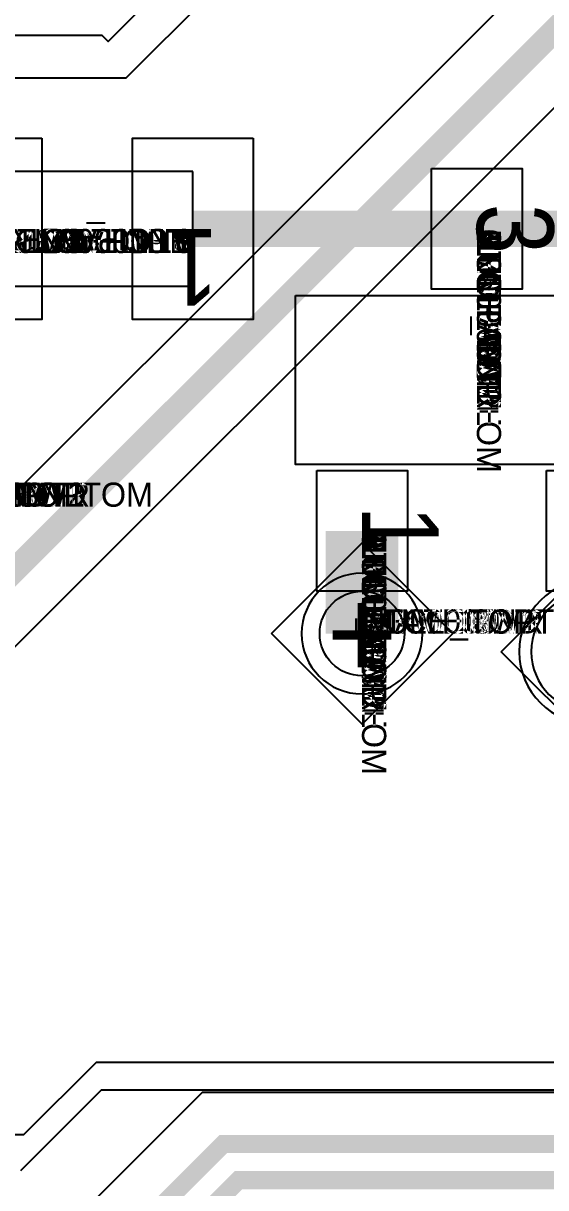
# Model space of a CAD drawing. Extents: x 0 to 323, y 0 to 320.
# Drawn here: x 51.7 to 56.02, y 11.06 to 20.7 of the extents above; entities that cross this region are included whole.
import ezdxf
from ezdxf.enums import TextEntityAlignment as Align

# ---------------------------------------------------------------- set-up
doc = ezdxf.new("R2010")
doc.units = 0
doc.header["$MEASUREMENT"] = 0
doc.layers.get('0').update_dxf_attribs({"linetype": 'CONTINUOUS'})
for name, color, linetype in [('CDN_FIGURES', 7, 'CONTINUOUS'), ('ETCH_BOTTOM', 7, 'CONTINUOUS'), ('ETCH_GND', 3, 'CONTINUOUS'), ('ETCH_INT1', 4, 'CONTINUOUS'), ('ETCH_INT2', 5, 'CONTINUOUS'), ('ETCH_PWR', 6, 'CONTINUOUS'), ('ETCH_TOP', 2, 'CONTINUOUS'), ('MANUFACTURING_NCLEGEND-1-6', 8, 'CONTINUOUS'), ('PACKAGE_GEOMETRY_ASSEMBLY_TOP', 11, 'CONTINUOUS'), ('PACKAGE_GEOMETRY_PIN_NUMBER', 9, 'CONTINUOUS')]:
    doc.layers.add(name, color=color, linetype=linetype)

# ---------------------------------------------------------------- blocks, each defined once
blk = doc.blocks.new('FIGURE_DIAMOND')
at = {"layer": 'CDN_FIGURES'}
blk.add_lwpolyline([(-0.5, 0), (0, 0.5), (0.5, 0), (0, -0.5)], close=True, dxfattribs=at)
blk = doc.blocks.new('PAD_INFO')
for tag in ['SHAPE_TYPE', 'PAD_HEIGHT', 'PAD_LAYER', 'PAD_TYPE', 'PAD_WIDTH']:
    blk.add_attdef(tag, (0, 0), '', height=0.2)
at = {"flags": 2}
blk.add_attdef('CDN_TYPE', (0, 0), '', height=0.2, dxfattribs=at)
blk = doc.blocks.new('DRILL_INFO')
at = {"flags": 2}
blk.add_attdef('CDN_TYPE', (0, 0), '', height=0.2, dxfattribs=at)
for tag in ['FSHAPE', 'FCHAR', 'DRILL_HEIGHT', 'DIAMETER', 'PLATED', 'DRILL_WIDTH']:
    blk.add_attdef(tag, (0, 0), '', height=0.2)
blk = doc.blocks.new('VIA0700X0300')
at = {"layer": 'ETCH_BOTTOM'}
blk.add_circle((0, 0), 0.35, dxfattribs=at)
at = {"layer": 'ETCH_GND'}
blk.add_circle((0, 0), 0.35, dxfattribs=at)
at = {"layer": 'ETCH_INT1'}
blk.add_circle((0, 0), 0.35, dxfattribs=at)
at = {"layer": 'ETCH_INT2'}
blk.add_circle((0, 0), 0.35, dxfattribs=at)
at = {"layer": 'ETCH_PWR'}
blk.add_circle((0, 0), 0.35, dxfattribs=at)
at = {"layer": 'ETCH_TOP'}
blk.add_circle((0, 0), 0.35, dxfattribs=at)
ref = blk.add_blockref('PAD_INFO', (0, 0))
ref.add_attrib('PAD_LAYER', 'ETCH_TOP', (0, 0), dxfattribs={"height": 0.2})
ref.add_attrib('SHAPE_TYPE', 'NULL', (0, 0), dxfattribs={"height": 0.2})
ref.add_attrib('PAD_TYPE', 'ANTIPAD', (0, 0), dxfattribs={"height": 0.2})
ref.add_attrib('PAD_WIDTH', '0.000000', (0, 0), dxfattribs={"height": 0.2})
ref.add_attrib('PAD_HEIGHT', '0.000000', (0, 0), dxfattribs={"height": 0.2})
ref = blk.add_blockref('PAD_INFO', (0, 0))
ref.add_attrib('PAD_LAYER', 'ETCH_GND', (0, 0), dxfattribs={"height": 0.2})
ref.add_attrib('SHAPE_TYPE', 'NULL', (0, 0), dxfattribs={"height": 0.2})
ref.add_attrib('PAD_TYPE', 'ANTIPAD', (0, 0), dxfattribs={"height": 0.2})
ref.add_attrib('PAD_WIDTH', '0.000000', (0, 0), dxfattribs={"height": 0.2})
ref.add_attrib('PAD_HEIGHT', '0.000000', (0, 0), dxfattribs={"height": 0.2})
ref = blk.add_blockref('PAD_INFO', (0, 0))
ref.add_attrib('PAD_LAYER', 'ETCH_INT1', (0, 0), dxfattribs={"height": 0.2})
ref.add_attrib('SHAPE_TYPE', 'NULL', (0, 0), dxfattribs={"height": 0.2})
ref.add_attrib('PAD_TYPE', 'ANTIPAD', (0, 0), dxfattribs={"height": 0.2})
ref.add_attrib('PAD_WIDTH', '0.000000', (0, 0), dxfattribs={"height": 0.2})
ref.add_attrib('PAD_HEIGHT', '0.000000', (0, 0), dxfattribs={"height": 0.2})
ref = blk.add_blockref('PAD_INFO', (0, 0))
ref.add_attrib('PAD_LAYER', 'ETCH_INT2', (0, 0), dxfattribs={"height": 0.2})
ref.add_attrib('SHAPE_TYPE', 'NULL', (0, 0), dxfattribs={"height": 0.2})
ref.add_attrib('PAD_TYPE', 'ANTIPAD', (0, 0), dxfattribs={"height": 0.2})
ref.add_attrib('PAD_WIDTH', '0.000000', (0, 0), dxfattribs={"height": 0.2})
ref.add_attrib('PAD_HEIGHT', '0.000000', (0, 0), dxfattribs={"height": 0.2})
ref = blk.add_blockref('PAD_INFO', (0, 0))
ref.add_attrib('PAD_LAYER', 'ETCH_PWR', (0, 0), dxfattribs={"height": 0.2})
ref.add_attrib('SHAPE_TYPE', 'NULL', (0, 0), dxfattribs={"height": 0.2})
ref.add_attrib('PAD_TYPE', 'ANTIPAD', (0, 0), dxfattribs={"height": 0.2})
ref.add_attrib('PAD_WIDTH', '0.000000', (0, 0), dxfattribs={"height": 0.2})
ref.add_attrib('PAD_HEIGHT', '0.000000', (0, 0), dxfattribs={"height": 0.2})
ref = blk.add_blockref('PAD_INFO', (0, 0))
ref.add_attrib('PAD_LAYER', 'ETCH_BOTTOM', (0, 0), dxfattribs={"height": 0.2})
ref.add_attrib('SHAPE_TYPE', 'NULL', (0, 0), dxfattribs={"height": 0.2})
ref.add_attrib('PAD_TYPE', 'ANTIPAD', (0, 0), dxfattribs={"height": 0.2})
ref.add_attrib('PAD_WIDTH', '0.000000', (0, 0), dxfattribs={"height": 0.2})
ref.add_attrib('PAD_HEIGHT', '0.000000', (0, 0), dxfattribs={"height": 0.2})
ref = blk.add_blockref('PAD_INFO', (0, 0))
ref.add_attrib('PAD_LAYER', 'ETCH_TOP', (0, 0), dxfattribs={"height": 0.2})
ref.add_attrib('SHAPE_TYPE', 'NULL', (0, 0), dxfattribs={"height": 0.2})
ref.add_attrib('PAD_TYPE', 'THERMAL', (0, 0), dxfattribs={"height": 0.2})
ref.add_attrib('PAD_WIDTH', '0.000000', (0, 0), dxfattribs={"height": 0.2})
ref.add_attrib('PAD_HEIGHT', '0.000000', (0, 0), dxfattribs={"height": 0.2})
ref = blk.add_blockref('PAD_INFO', (0, 0))
ref.add_attrib('PAD_LAYER', 'ETCH_GND', (0, 0), dxfattribs={"height": 0.2})
ref.add_attrib('SHAPE_TYPE', 'NULL', (0, 0), dxfattribs={"height": 0.2})
ref.add_attrib('PAD_TYPE', 'THERMAL', (0, 0), dxfattribs={"height": 0.2})
ref.add_attrib('PAD_WIDTH', '0.000000', (0, 0), dxfattribs={"height": 0.2})
ref.add_attrib('PAD_HEIGHT', '0.000000', (0, 0), dxfattribs={"height": 0.2})
ref = blk.add_blockref('PAD_INFO', (0, 0))
ref.add_attrib('PAD_LAYER', 'ETCH_INT1', (0, 0), dxfattribs={"height": 0.2})
ref.add_attrib('SHAPE_TYPE', 'NULL', (0, 0), dxfattribs={"height": 0.2})
ref.add_attrib('PAD_TYPE', 'THERMAL', (0, 0), dxfattribs={"height": 0.2})
ref.add_attrib('PAD_WIDTH', '0.000000', (0, 0), dxfattribs={"height": 0.2})
ref.add_attrib('PAD_HEIGHT', '0.000000', (0, 0), dxfattribs={"height": 0.2})
ref = blk.add_blockref('PAD_INFO', (0, 0))
ref.add_attrib('PAD_LAYER', 'ETCH_INT2', (0, 0), dxfattribs={"height": 0.2})
ref.add_attrib('SHAPE_TYPE', 'NULL', (0, 0), dxfattribs={"height": 0.2})
ref.add_attrib('PAD_TYPE', 'THERMAL', (0, 0), dxfattribs={"height": 0.2})
ref.add_attrib('PAD_WIDTH', '0.000000', (0, 0), dxfattribs={"height": 0.2})
ref.add_attrib('PAD_HEIGHT', '0.000000', (0, 0), dxfattribs={"height": 0.2})
ref = blk.add_blockref('PAD_INFO', (0, 0))
ref.add_attrib('PAD_LAYER', 'ETCH_PWR', (0, 0), dxfattribs={"height": 0.2})
ref.add_attrib('SHAPE_TYPE', 'NULL', (0, 0), dxfattribs={"height": 0.2})
ref.add_attrib('PAD_TYPE', 'THERMAL', (0, 0), dxfattribs={"height": 0.2})
ref.add_attrib('PAD_WIDTH', '0.000000', (0, 0), dxfattribs={"height": 0.2})
ref.add_attrib('PAD_HEIGHT', '0.000000', (0, 0), dxfattribs={"height": 0.2})
ref = blk.add_blockref('PAD_INFO', (0, 0))
ref.add_attrib('PAD_LAYER', 'ETCH_BOTTOM', (0, 0), dxfattribs={"height": 0.2})
ref.add_attrib('SHAPE_TYPE', 'NULL', (0, 0), dxfattribs={"height": 0.2})
ref.add_attrib('PAD_TYPE', 'THERMAL', (0, 0), dxfattribs={"height": 0.2})
ref.add_attrib('PAD_WIDTH', '0.000000', (0, 0), dxfattribs={"height": 0.2})
ref.add_attrib('PAD_HEIGHT', '0.000000', (0, 0), dxfattribs={"height": 0.2})
ref = blk.add_blockref('PAD_INFO', (0, 0))
ref.add_attrib('PAD_LAYER', 'ETCH_TOP', (0, 0), dxfattribs={"height": 0.2})
ref.add_attrib('SHAPE_TYPE', 'CIRCLE', (0, 0), dxfattribs={"height": 0.2})
ref.add_attrib('PAD_TYPE', 'REGULAR', (0, 0), dxfattribs={"height": 0.2})
ref.add_attrib('PAD_WIDTH', '0.700000', (0, 0), dxfattribs={"height": 0.2})
ref.add_attrib('PAD_HEIGHT', '0.700000', (0, 0), dxfattribs={"height": 0.2})
ref = blk.add_blockref('PAD_INFO', (0, 0))
ref.add_attrib('PAD_LAYER', 'ETCH_GND', (0, 0), dxfattribs={"height": 0.2})
ref.add_attrib('SHAPE_TYPE', 'CIRCLE', (0, 0), dxfattribs={"height": 0.2})
ref.add_attrib('PAD_TYPE', 'REGULAR', (0, 0), dxfattribs={"height": 0.2})
ref.add_attrib('PAD_WIDTH', '0.700000', (0, 0), dxfattribs={"height": 0.2})
ref.add_attrib('PAD_HEIGHT', '0.700000', (0, 0), dxfattribs={"height": 0.2})
ref = blk.add_blockref('PAD_INFO', (0, 0))
ref.add_attrib('PAD_LAYER', 'ETCH_INT1', (0, 0), dxfattribs={"height": 0.2})
ref.add_attrib('SHAPE_TYPE', 'CIRCLE', (0, 0), dxfattribs={"height": 0.2})
ref.add_attrib('PAD_TYPE', 'REGULAR', (0, 0), dxfattribs={"height": 0.2})
ref.add_attrib('PAD_WIDTH', '0.700000', (0, 0), dxfattribs={"height": 0.2})
ref.add_attrib('PAD_HEIGHT', '0.700000', (0, 0), dxfattribs={"height": 0.2})
ref = blk.add_blockref('PAD_INFO', (0, 0))
ref.add_attrib('PAD_LAYER', 'ETCH_INT2', (0, 0), dxfattribs={"height": 0.2})
ref.add_attrib('SHAPE_TYPE', 'CIRCLE', (0, 0), dxfattribs={"height": 0.2})
ref.add_attrib('PAD_TYPE', 'REGULAR', (0, 0), dxfattribs={"height": 0.2})
ref.add_attrib('PAD_WIDTH', '0.700000', (0, 0), dxfattribs={"height": 0.2})
ref.add_attrib('PAD_HEIGHT', '0.700000', (0, 0), dxfattribs={"height": 0.2})
ref = blk.add_blockref('PAD_INFO', (0, 0))
ref.add_attrib('PAD_LAYER', 'ETCH_PWR', (0, 0), dxfattribs={"height": 0.2})
ref.add_attrib('SHAPE_TYPE', 'CIRCLE', (0, 0), dxfattribs={"height": 0.2})
ref.add_attrib('PAD_TYPE', 'REGULAR', (0, 0), dxfattribs={"height": 0.2})
ref.add_attrib('PAD_WIDTH', '0.700000', (0, 0), dxfattribs={"height": 0.2})
ref.add_attrib('PAD_HEIGHT', '0.700000', (0, 0), dxfattribs={"height": 0.2})
ref = blk.add_blockref('PAD_INFO', (0, 0))
ref.add_attrib('PAD_LAYER', 'ETCH_BOTTOM', (0, 0), dxfattribs={"height": 0.2})
ref.add_attrib('SHAPE_TYPE', 'CIRCLE', (0, 0), dxfattribs={"height": 0.2})
ref.add_attrib('PAD_TYPE', 'REGULAR', (0, 0), dxfattribs={"height": 0.2})
ref.add_attrib('PAD_WIDTH', '0.700000', (0, 0), dxfattribs={"height": 0.2})
ref.add_attrib('PAD_HEIGHT', '0.700000', (0, 0), dxfattribs={"height": 0.2})
ref = blk.add_blockref('DRILL_INFO', (0, 0))
ref.add_attrib('DIAMETER', '0.300000', (0, 0), dxfattribs={"height": 0.2})
ref.add_attrib('PLATED', 'PLATED', (0, 0), dxfattribs={"height": 0.2})
ref.add_attrib('FSHAPE', 'DIAMOND', (0, 0), dxfattribs={"height": 0.2})
ref.add_attrib('FCHAR', '+', (0, 0), dxfattribs={"height": 0.2})
ref.add_attrib('DRILL_WIDTH', '1.500000', (0, 0), dxfattribs={"height": 0.2})
ref.add_attrib('DRILL_HEIGHT', '1.500000', (0, 0), dxfattribs={"height": 0.2})
for tag in ['CDN_TYPE', 'PIN']:
    blk.add_attdef(tag, (0, 0), '', height=0.2)
at = {"flags": 2}
for tag in ['PSTKNAME', 'BBV']:
    blk.add_attdef(tag, (0, 0), '', height=0.2, dxfattribs=at)
blk = doc.blocks.new('RC1000X1500TS')
at = {"layer": 'ETCH_TOP'}
blk.add_lwpolyline([(-0.5, -0.75), (-0.5, 0.75), (0.5, 0.75), (0.5, -0.75)], close=True, dxfattribs=at)
ref = blk.add_blockref('PAD_INFO', (0, 0))
ref.add_attrib('PAD_LAYER', 'ETCH_TOP', (0, 0), dxfattribs={"height": 0.2})
ref.add_attrib('SHAPE_TYPE', 'NULL', (0, 0), dxfattribs={"height": 0.2})
ref.add_attrib('PAD_TYPE', 'ANTIPAD', (0, 0), dxfattribs={"height": 0.2})
ref.add_attrib('PAD_WIDTH', '0.000000', (0, 0), dxfattribs={"height": 0.2})
ref.add_attrib('PAD_HEIGHT', '0.000000', (0, 0), dxfattribs={"height": 0.2})
ref = blk.add_blockref('PAD_INFO', (0, 0))
ref.add_attrib('PAD_LAYER', 'ETCH_GND', (0, 0), dxfattribs={"height": 0.2})
ref.add_attrib('SHAPE_TYPE', 'NULL', (0, 0), dxfattribs={"height": 0.2})
ref.add_attrib('PAD_TYPE', 'ANTIPAD', (0, 0), dxfattribs={"height": 0.2})
ref.add_attrib('PAD_WIDTH', '0.000000', (0, 0), dxfattribs={"height": 0.2})
ref.add_attrib('PAD_HEIGHT', '0.000000', (0, 0), dxfattribs={"height": 0.2})
ref = blk.add_blockref('PAD_INFO', (0, 0))
ref.add_attrib('PAD_LAYER', 'ETCH_INT1', (0, 0), dxfattribs={"height": 0.2})
ref.add_attrib('SHAPE_TYPE', 'NULL', (0, 0), dxfattribs={"height": 0.2})
ref.add_attrib('PAD_TYPE', 'ANTIPAD', (0, 0), dxfattribs={"height": 0.2})
ref.add_attrib('PAD_WIDTH', '0.000000', (0, 0), dxfattribs={"height": 0.2})
ref.add_attrib('PAD_HEIGHT', '0.000000', (0, 0), dxfattribs={"height": 0.2})
ref = blk.add_blockref('PAD_INFO', (0, 0))
ref.add_attrib('PAD_LAYER', 'ETCH_INT2', (0, 0), dxfattribs={"height": 0.2})
ref.add_attrib('SHAPE_TYPE', 'NULL', (0, 0), dxfattribs={"height": 0.2})
ref.add_attrib('PAD_TYPE', 'ANTIPAD', (0, 0), dxfattribs={"height": 0.2})
ref.add_attrib('PAD_WIDTH', '0.000000', (0, 0), dxfattribs={"height": 0.2})
ref.add_attrib('PAD_HEIGHT', '0.000000', (0, 0), dxfattribs={"height": 0.2})
ref = blk.add_blockref('PAD_INFO', (0, 0))
ref.add_attrib('PAD_LAYER', 'ETCH_PWR', (0, 0), dxfattribs={"height": 0.2})
ref.add_attrib('SHAPE_TYPE', 'NULL', (0, 0), dxfattribs={"height": 0.2})
ref.add_attrib('PAD_TYPE', 'ANTIPAD', (0, 0), dxfattribs={"height": 0.2})
ref.add_attrib('PAD_WIDTH', '0.000000', (0, 0), dxfattribs={"height": 0.2})
ref.add_attrib('PAD_HEIGHT', '0.000000', (0, 0), dxfattribs={"height": 0.2})
ref = blk.add_blockref('PAD_INFO', (0, 0))
ref.add_attrib('PAD_LAYER', 'ETCH_BOTTOM', (0, 0), dxfattribs={"height": 0.2})
ref.add_attrib('SHAPE_TYPE', 'NULL', (0, 0), dxfattribs={"height": 0.2})
ref.add_attrib('PAD_TYPE', 'ANTIPAD', (0, 0), dxfattribs={"height": 0.2})
ref.add_attrib('PAD_WIDTH', '0.000000', (0, 0), dxfattribs={"height": 0.2})
ref.add_attrib('PAD_HEIGHT', '0.000000', (0, 0), dxfattribs={"height": 0.2})
ref = blk.add_blockref('PAD_INFO', (0, 0))
ref.add_attrib('PAD_LAYER', 'ETCH_TOP', (0, 0), dxfattribs={"height": 0.2})
ref.add_attrib('SHAPE_TYPE', 'NULL', (0, 0), dxfattribs={"height": 0.2})
ref.add_attrib('PAD_TYPE', 'THERMAL', (0, 0), dxfattribs={"height": 0.2})
ref.add_attrib('PAD_WIDTH', '0.000000', (0, 0), dxfattribs={"height": 0.2})
ref.add_attrib('PAD_HEIGHT', '0.000000', (0, 0), dxfattribs={"height": 0.2})
ref = blk.add_blockref('PAD_INFO', (0, 0))
ref.add_attrib('PAD_LAYER', 'ETCH_GND', (0, 0), dxfattribs={"height": 0.2})
ref.add_attrib('SHAPE_TYPE', 'NULL', (0, 0), dxfattribs={"height": 0.2})
ref.add_attrib('PAD_TYPE', 'THERMAL', (0, 0), dxfattribs={"height": 0.2})
ref.add_attrib('PAD_WIDTH', '0.000000', (0, 0), dxfattribs={"height": 0.2})
ref.add_attrib('PAD_HEIGHT', '0.000000', (0, 0), dxfattribs={"height": 0.2})
ref = blk.add_blockref('PAD_INFO', (0, 0))
ref.add_attrib('PAD_LAYER', 'ETCH_INT1', (0, 0), dxfattribs={"height": 0.2})
ref.add_attrib('SHAPE_TYPE', 'NULL', (0, 0), dxfattribs={"height": 0.2})
ref.add_attrib('PAD_TYPE', 'THERMAL', (0, 0), dxfattribs={"height": 0.2})
ref.add_attrib('PAD_WIDTH', '0.000000', (0, 0), dxfattribs={"height": 0.2})
ref.add_attrib('PAD_HEIGHT', '0.000000', (0, 0), dxfattribs={"height": 0.2})
ref = blk.add_blockref('PAD_INFO', (0, 0))
ref.add_attrib('PAD_LAYER', 'ETCH_INT2', (0, 0), dxfattribs={"height": 0.2})
ref.add_attrib('SHAPE_TYPE', 'NULL', (0, 0), dxfattribs={"height": 0.2})
ref.add_attrib('PAD_TYPE', 'THERMAL', (0, 0), dxfattribs={"height": 0.2})
ref.add_attrib('PAD_WIDTH', '0.000000', (0, 0), dxfattribs={"height": 0.2})
ref.add_attrib('PAD_HEIGHT', '0.000000', (0, 0), dxfattribs={"height": 0.2})
ref = blk.add_blockref('PAD_INFO', (0, 0))
ref.add_attrib('PAD_LAYER', 'ETCH_PWR', (0, 0), dxfattribs={"height": 0.2})
ref.add_attrib('SHAPE_TYPE', 'NULL', (0, 0), dxfattribs={"height": 0.2})
ref.add_attrib('PAD_TYPE', 'THERMAL', (0, 0), dxfattribs={"height": 0.2})
ref.add_attrib('PAD_WIDTH', '0.000000', (0, 0), dxfattribs={"height": 0.2})
ref.add_attrib('PAD_HEIGHT', '0.000000', (0, 0), dxfattribs={"height": 0.2})
ref = blk.add_blockref('PAD_INFO', (0, 0))
ref.add_attrib('PAD_LAYER', 'ETCH_BOTTOM', (0, 0), dxfattribs={"height": 0.2})
ref.add_attrib('SHAPE_TYPE', 'NULL', (0, 0), dxfattribs={"height": 0.2})
ref.add_attrib('PAD_TYPE', 'THERMAL', (0, 0), dxfattribs={"height": 0.2})
ref.add_attrib('PAD_WIDTH', '0.000000', (0, 0), dxfattribs={"height": 0.2})
ref.add_attrib('PAD_HEIGHT', '0.000000', (0, 0), dxfattribs={"height": 0.2})
ref = blk.add_blockref('PAD_INFO', (0, 0))
ref.add_attrib('PAD_LAYER', 'ETCH_GND', (0, 0), dxfattribs={"height": 0.2})
ref.add_attrib('SHAPE_TYPE', 'NULL', (0, 0), dxfattribs={"height": 0.2})
ref.add_attrib('PAD_TYPE', 'REGULAR', (0, 0), dxfattribs={"height": 0.2})
ref.add_attrib('PAD_WIDTH', '0.000000', (0, 0), dxfattribs={"height": 0.2})
ref.add_attrib('PAD_HEIGHT', '0.000000', (0, 0), dxfattribs={"height": 0.2})
ref = blk.add_blockref('PAD_INFO', (0, 0))
ref.add_attrib('PAD_LAYER', 'ETCH_INT1', (0, 0), dxfattribs={"height": 0.2})
ref.add_attrib('SHAPE_TYPE', 'NULL', (0, 0), dxfattribs={"height": 0.2})
ref.add_attrib('PAD_TYPE', 'REGULAR', (0, 0), dxfattribs={"height": 0.2})
ref.add_attrib('PAD_WIDTH', '0.000000', (0, 0), dxfattribs={"height": 0.2})
ref.add_attrib('PAD_HEIGHT', '0.000000', (0, 0), dxfattribs={"height": 0.2})
ref = blk.add_blockref('PAD_INFO', (0, 0))
ref.add_attrib('PAD_LAYER', 'ETCH_INT2', (0, 0), dxfattribs={"height": 0.2})
ref.add_attrib('SHAPE_TYPE', 'NULL', (0, 0), dxfattribs={"height": 0.2})
ref.add_attrib('PAD_TYPE', 'REGULAR', (0, 0), dxfattribs={"height": 0.2})
ref.add_attrib('PAD_WIDTH', '0.000000', (0, 0), dxfattribs={"height": 0.2})
ref.add_attrib('PAD_HEIGHT', '0.000000', (0, 0), dxfattribs={"height": 0.2})
ref = blk.add_blockref('PAD_INFO', (0, 0))
ref.add_attrib('PAD_LAYER', 'ETCH_PWR', (0, 0), dxfattribs={"height": 0.2})
ref.add_attrib('SHAPE_TYPE', 'NULL', (0, 0), dxfattribs={"height": 0.2})
ref.add_attrib('PAD_TYPE', 'REGULAR', (0, 0), dxfattribs={"height": 0.2})
ref.add_attrib('PAD_WIDTH', '0.000000', (0, 0), dxfattribs={"height": 0.2})
ref.add_attrib('PAD_HEIGHT', '0.000000', (0, 0), dxfattribs={"height": 0.2})
ref = blk.add_blockref('PAD_INFO', (0, 0))
ref.add_attrib('PAD_LAYER', 'ETCH_BOTTOM', (0, 0), dxfattribs={"height": 0.2})
ref.add_attrib('SHAPE_TYPE', 'NULL', (0, 0), dxfattribs={"height": 0.2})
ref.add_attrib('PAD_TYPE', 'REGULAR', (0, 0), dxfattribs={"height": 0.2})
ref.add_attrib('PAD_WIDTH', '0.000000', (0, 0), dxfattribs={"height": 0.2})
ref.add_attrib('PAD_HEIGHT', '0.000000', (0, 0), dxfattribs={"height": 0.2})
ref = blk.add_blockref('DRILL_INFO', (0, 0))
ref.add_attrib('DIAMETER', '0.000000', (0, 0), dxfattribs={"height": 0.2})
ref.add_attrib('PLATED', 'PLATED', (0, 0), dxfattribs={"height": 0.2})
ref.add_attrib('FSHAPE', 'NULL', (0, 0), dxfattribs={"height": 0.2})
ref.add_attrib('DRILL_WIDTH', '0.000000', (0, 0), dxfattribs={"height": 0.2})
ref.add_attrib('DRILL_HEIGHT', '0.000000', (0, 0), dxfattribs={"height": 0.2})
ref = blk.add_blockref('PAD_INFO', (0, 0))
ref.add_attrib('PAD_LAYER', 'ETCH_TOP', (0, 0), dxfattribs={"height": 0.2})
ref.add_attrib('SHAPE_TYPE', 'RECTANGLE', (0, 0), dxfattribs={"height": 0.2})
ref.add_attrib('PAD_TYPE', 'REGULAR', (0, 0), dxfattribs={"height": 0.2})
ref.add_attrib('PAD_WIDTH', '1.000000', (0, 0), dxfattribs={"height": 0.2})
ref.add_attrib('PAD_HEIGHT', '1.500000', (0, 0), dxfattribs={"height": 0.2})
for tag in ['CDN_TYPE', 'PIN']:
    blk.add_attdef(tag, (0, 0), '', height=0.2)
at = {"flags": 2}
for tag in ['PSTKNAME', 'BBV']:
    blk.add_attdef(tag, (0, 0), '', height=0.2, dxfattribs=at)
blk = doc.blocks.new('F56')
at = {"layer": 'PACKAGE_GEOMETRY_ASSEMBLY_TOP'}
blk.add_lwpolyline([(0, -0.475), (1.75, -0.475), (1.75, 0.475), (0, 0.475)], close=True, dxfattribs=at)
at = {"layer": 'ETCH_TOP'}
ref = blk.add_blockref('RC1000X1500TS', (0, 0), dxfattribs=at)
ref.add_attrib('CDN_TYPE', 'PIN', (0, 0), dxfattribs={"height": 0.2})
ref.add_attrib('PIN', '1', (0, 0), dxfattribs={"height": 0.2})
ref = blk.add_blockref('RC1000X1500TS', (1.75, 0), dxfattribs=at)
ref.add_attrib('CDN_TYPE', 'PIN', (0, 0), dxfattribs={"height": 0.2})
ref.add_attrib('PIN', '2', (0, 0), dxfattribs={"height": 0.2})
at = {"flags": 2}
for tag in ['SYMBOL_TYPE', 'CDN_TYPE', 'REFDES']:
    blk.add_attdef(tag, (0, 0), '', height=0.2, dxfattribs=at)
blk = doc.blocks.new('RC1000X0750TS')
at = {"layer": 'ETCH_TOP'}
blk.add_lwpolyline([(-0.5, -0.375), (-0.5, 0.375), (0.5, 0.375), (0.5, -0.375)], close=True, dxfattribs=at)
ref = blk.add_blockref('PAD_INFO', (0, 0))
ref.add_attrib('PAD_LAYER', 'ETCH_TOP', (0, 0), dxfattribs={"height": 0.2})
ref.add_attrib('SHAPE_TYPE', 'NULL', (0, 0), dxfattribs={"height": 0.2})
ref.add_attrib('PAD_TYPE', 'ANTIPAD', (0, 0), dxfattribs={"height": 0.2})
ref.add_attrib('PAD_WIDTH', '0.000000', (0, 0), dxfattribs={"height": 0.2})
ref.add_attrib('PAD_HEIGHT', '0.000000', (0, 0), dxfattribs={"height": 0.2})
ref = blk.add_blockref('PAD_INFO', (0, 0))
ref.add_attrib('PAD_LAYER', 'ETCH_GND', (0, 0), dxfattribs={"height": 0.2})
ref.add_attrib('SHAPE_TYPE', 'NULL', (0, 0), dxfattribs={"height": 0.2})
ref.add_attrib('PAD_TYPE', 'ANTIPAD', (0, 0), dxfattribs={"height": 0.2})
ref.add_attrib('PAD_WIDTH', '0.000000', (0, 0), dxfattribs={"height": 0.2})
ref.add_attrib('PAD_HEIGHT', '0.000000', (0, 0), dxfattribs={"height": 0.2})
ref = blk.add_blockref('PAD_INFO', (0, 0))
ref.add_attrib('PAD_LAYER', 'ETCH_INT1', (0, 0), dxfattribs={"height": 0.2})
ref.add_attrib('SHAPE_TYPE', 'NULL', (0, 0), dxfattribs={"height": 0.2})
ref.add_attrib('PAD_TYPE', 'ANTIPAD', (0, 0), dxfattribs={"height": 0.2})
ref.add_attrib('PAD_WIDTH', '0.000000', (0, 0), dxfattribs={"height": 0.2})
ref.add_attrib('PAD_HEIGHT', '0.000000', (0, 0), dxfattribs={"height": 0.2})
ref = blk.add_blockref('PAD_INFO', (0, 0))
ref.add_attrib('PAD_LAYER', 'ETCH_INT2', (0, 0), dxfattribs={"height": 0.2})
ref.add_attrib('SHAPE_TYPE', 'NULL', (0, 0), dxfattribs={"height": 0.2})
ref.add_attrib('PAD_TYPE', 'ANTIPAD', (0, 0), dxfattribs={"height": 0.2})
ref.add_attrib('PAD_WIDTH', '0.000000', (0, 0), dxfattribs={"height": 0.2})
ref.add_attrib('PAD_HEIGHT', '0.000000', (0, 0), dxfattribs={"height": 0.2})
ref = blk.add_blockref('PAD_INFO', (0, 0))
ref.add_attrib('PAD_LAYER', 'ETCH_PWR', (0, 0), dxfattribs={"height": 0.2})
ref.add_attrib('SHAPE_TYPE', 'NULL', (0, 0), dxfattribs={"height": 0.2})
ref.add_attrib('PAD_TYPE', 'ANTIPAD', (0, 0), dxfattribs={"height": 0.2})
ref.add_attrib('PAD_WIDTH', '0.000000', (0, 0), dxfattribs={"height": 0.2})
ref.add_attrib('PAD_HEIGHT', '0.000000', (0, 0), dxfattribs={"height": 0.2})
ref = blk.add_blockref('PAD_INFO', (0, 0))
ref.add_attrib('PAD_LAYER', 'ETCH_BOTTOM', (0, 0), dxfattribs={"height": 0.2})
ref.add_attrib('SHAPE_TYPE', 'NULL', (0, 0), dxfattribs={"height": 0.2})
ref.add_attrib('PAD_TYPE', 'ANTIPAD', (0, 0), dxfattribs={"height": 0.2})
ref.add_attrib('PAD_WIDTH', '0.000000', (0, 0), dxfattribs={"height": 0.2})
ref.add_attrib('PAD_HEIGHT', '0.000000', (0, 0), dxfattribs={"height": 0.2})
ref = blk.add_blockref('PAD_INFO', (0, 0))
ref.add_attrib('PAD_LAYER', 'ETCH_TOP', (0, 0), dxfattribs={"height": 0.2})
ref.add_attrib('SHAPE_TYPE', 'NULL', (0, 0), dxfattribs={"height": 0.2})
ref.add_attrib('PAD_TYPE', 'THERMAL', (0, 0), dxfattribs={"height": 0.2})
ref.add_attrib('PAD_WIDTH', '0.000000', (0, 0), dxfattribs={"height": 0.2})
ref.add_attrib('PAD_HEIGHT', '0.000000', (0, 0), dxfattribs={"height": 0.2})
ref = blk.add_blockref('PAD_INFO', (0, 0))
ref.add_attrib('PAD_LAYER', 'ETCH_GND', (0, 0), dxfattribs={"height": 0.2})
ref.add_attrib('SHAPE_TYPE', 'NULL', (0, 0), dxfattribs={"height": 0.2})
ref.add_attrib('PAD_TYPE', 'THERMAL', (0, 0), dxfattribs={"height": 0.2})
ref.add_attrib('PAD_WIDTH', '0.000000', (0, 0), dxfattribs={"height": 0.2})
ref.add_attrib('PAD_HEIGHT', '0.000000', (0, 0), dxfattribs={"height": 0.2})
ref = blk.add_blockref('PAD_INFO', (0, 0))
ref.add_attrib('PAD_LAYER', 'ETCH_INT1', (0, 0), dxfattribs={"height": 0.2})
ref.add_attrib('SHAPE_TYPE', 'NULL', (0, 0), dxfattribs={"height": 0.2})
ref.add_attrib('PAD_TYPE', 'THERMAL', (0, 0), dxfattribs={"height": 0.2})
ref.add_attrib('PAD_WIDTH', '0.000000', (0, 0), dxfattribs={"height": 0.2})
ref.add_attrib('PAD_HEIGHT', '0.000000', (0, 0), dxfattribs={"height": 0.2})
ref = blk.add_blockref('PAD_INFO', (0, 0))
ref.add_attrib('PAD_LAYER', 'ETCH_INT2', (0, 0), dxfattribs={"height": 0.2})
ref.add_attrib('SHAPE_TYPE', 'NULL', (0, 0), dxfattribs={"height": 0.2})
ref.add_attrib('PAD_TYPE', 'THERMAL', (0, 0), dxfattribs={"height": 0.2})
ref.add_attrib('PAD_WIDTH', '0.000000', (0, 0), dxfattribs={"height": 0.2})
ref.add_attrib('PAD_HEIGHT', '0.000000', (0, 0), dxfattribs={"height": 0.2})
ref = blk.add_blockref('PAD_INFO', (0, 0))
ref.add_attrib('PAD_LAYER', 'ETCH_PWR', (0, 0), dxfattribs={"height": 0.2})
ref.add_attrib('SHAPE_TYPE', 'NULL', (0, 0), dxfattribs={"height": 0.2})
ref.add_attrib('PAD_TYPE', 'THERMAL', (0, 0), dxfattribs={"height": 0.2})
ref.add_attrib('PAD_WIDTH', '0.000000', (0, 0), dxfattribs={"height": 0.2})
ref.add_attrib('PAD_HEIGHT', '0.000000', (0, 0), dxfattribs={"height": 0.2})
ref = blk.add_blockref('PAD_INFO', (0, 0))
ref.add_attrib('PAD_LAYER', 'ETCH_BOTTOM', (0, 0), dxfattribs={"height": 0.2})
ref.add_attrib('SHAPE_TYPE', 'NULL', (0, 0), dxfattribs={"height": 0.2})
ref.add_attrib('PAD_TYPE', 'THERMAL', (0, 0), dxfattribs={"height": 0.2})
ref.add_attrib('PAD_WIDTH', '0.000000', (0, 0), dxfattribs={"height": 0.2})
ref.add_attrib('PAD_HEIGHT', '0.000000', (0, 0), dxfattribs={"height": 0.2})
ref = blk.add_blockref('PAD_INFO', (0, 0))
ref.add_attrib('PAD_LAYER', 'ETCH_TOP', (0, 0), dxfattribs={"height": 0.2})
ref.add_attrib('SHAPE_TYPE', 'RECTANGLE', (0, 0), dxfattribs={"height": 0.2})
ref.add_attrib('PAD_TYPE', 'REGULAR', (0, 0), dxfattribs={"height": 0.2})
ref.add_attrib('PAD_WIDTH', '1.000000', (0, 0), dxfattribs={"height": 0.2})
ref.add_attrib('PAD_HEIGHT', '0.750000', (0, 0), dxfattribs={"height": 0.2})
ref = blk.add_blockref('PAD_INFO', (0, 0))
ref.add_attrib('PAD_LAYER', 'ETCH_GND', (0, 0), dxfattribs={"height": 0.2})
ref.add_attrib('SHAPE_TYPE', 'NULL', (0, 0), dxfattribs={"height": 0.2})
ref.add_attrib('PAD_TYPE', 'REGULAR', (0, 0), dxfattribs={"height": 0.2})
ref.add_attrib('PAD_WIDTH', '0.000000', (0, 0), dxfattribs={"height": 0.2})
ref.add_attrib('PAD_HEIGHT', '0.000000', (0, 0), dxfattribs={"height": 0.2})
ref = blk.add_blockref('PAD_INFO', (0, 0))
ref.add_attrib('PAD_LAYER', 'ETCH_INT1', (0, 0), dxfattribs={"height": 0.2})
ref.add_attrib('SHAPE_TYPE', 'NULL', (0, 0), dxfattribs={"height": 0.2})
ref.add_attrib('PAD_TYPE', 'REGULAR', (0, 0), dxfattribs={"height": 0.2})
ref.add_attrib('PAD_WIDTH', '0.000000', (0, 0), dxfattribs={"height": 0.2})
ref.add_attrib('PAD_HEIGHT', '0.000000', (0, 0), dxfattribs={"height": 0.2})
ref = blk.add_blockref('PAD_INFO', (0, 0))
ref.add_attrib('PAD_LAYER', 'ETCH_INT2', (0, 0), dxfattribs={"height": 0.2})
ref.add_attrib('SHAPE_TYPE', 'NULL', (0, 0), dxfattribs={"height": 0.2})
ref.add_attrib('PAD_TYPE', 'REGULAR', (0, 0), dxfattribs={"height": 0.2})
ref.add_attrib('PAD_WIDTH', '0.000000', (0, 0), dxfattribs={"height": 0.2})
ref.add_attrib('PAD_HEIGHT', '0.000000', (0, 0), dxfattribs={"height": 0.2})
ref = blk.add_blockref('PAD_INFO', (0, 0))
ref.add_attrib('PAD_LAYER', 'ETCH_PWR', (0, 0), dxfattribs={"height": 0.2})
ref.add_attrib('SHAPE_TYPE', 'NULL', (0, 0), dxfattribs={"height": 0.2})
ref.add_attrib('PAD_TYPE', 'REGULAR', (0, 0), dxfattribs={"height": 0.2})
ref.add_attrib('PAD_WIDTH', '0.000000', (0, 0), dxfattribs={"height": 0.2})
ref.add_attrib('PAD_HEIGHT', '0.000000', (0, 0), dxfattribs={"height": 0.2})
ref = blk.add_blockref('PAD_INFO', (0, 0))
ref.add_attrib('PAD_LAYER', 'ETCH_BOTTOM', (0, 0), dxfattribs={"height": 0.2})
ref.add_attrib('SHAPE_TYPE', 'NULL', (0, 0), dxfattribs={"height": 0.2})
ref.add_attrib('PAD_TYPE', 'REGULAR', (0, 0), dxfattribs={"height": 0.2})
ref.add_attrib('PAD_WIDTH', '0.000000', (0, 0), dxfattribs={"height": 0.2})
ref.add_attrib('PAD_HEIGHT', '0.000000', (0, 0), dxfattribs={"height": 0.2})
ref = blk.add_blockref('DRILL_INFO', (0, 0))
ref.add_attrib('DIAMETER', '0.000000', (0, 0), dxfattribs={"height": 0.2})
ref.add_attrib('PLATED', 'PLATED', (0, 0), dxfattribs={"height": 0.2})
ref.add_attrib('FSHAPE', 'NULL', (0, 0), dxfattribs={"height": 0.2})
ref.add_attrib('DRILL_WIDTH', '0.000000', (0, 0), dxfattribs={"height": 0.2})
ref.add_attrib('DRILL_HEIGHT', '0.000000', (0, 0), dxfattribs={"height": 0.2})
for tag in ['CDN_TYPE', 'PIN']:
    blk.add_attdef(tag, (0, 0), '', height=0.2)
at = {"flags": 2}
for tag in ['PSTKNAME', 'BBV']:
    blk.add_attdef(tag, (0, 0), '', height=0.2, dxfattribs=at)
blk = doc.blocks.new('F341')
at = {"layer": 'PACKAGE_GEOMETRY_ASSEMBLY_TOP'}
blk.add_lwpolyline([(-1.95, -0.55), (-1.95, 2.45), (-0.55, 2.45), (-0.55, -0.55)], close=True, dxfattribs=at)
at = {"layer": 'ETCH_TOP'}
ref = blk.add_blockref('RC1000X0750TS', (0, 1.9), dxfattribs=at)
ref.add_attrib('CDN_TYPE', 'PIN', (0, 0), dxfattribs={"height": 0.2})
ref.add_attrib('PIN', '2', (0, 0), dxfattribs={"height": 0.2})
ref = blk.add_blockref('RC1000X0750TS', (-2.5, 0.95), dxfattribs=at)
ref.add_attrib('CDN_TYPE', 'PIN', (0, 0), dxfattribs={"height": 0.2})
ref.add_attrib('PIN', '3', (0, 0), dxfattribs={"height": 0.2})
ref = blk.add_blockref('RC1000X0750TS', (0, 0), dxfattribs=at)
ref.add_attrib('CDN_TYPE', 'PIN', (0, 0), dxfattribs={"height": 0.2})
ref.add_attrib('PIN', '1', (0, 0), dxfattribs={"height": 0.2})
at = {"flags": 2}
for tag in ['SYMBOL_TYPE', 'CDN_TYPE', 'REFDES']:
    blk.add_attdef(tag, (0, 0), '', height=0.2, dxfattribs=at)

msp = doc.modelspace()

# ---------------------------------------------------------------- linework, layer by layer
at = {"layer": 'ETCH_BOTTOM'}
for points, format in [([(74.65, 40.45, 0.15, 0.15, 0), (72.625, 38.425, 0.15, 0.15, 0), (72.625, 34.1118, 0.15, 0.15, 0), (72.375, 33.8618, 0.15, 0.15, 0), (72.375, 18.3375, 0.15, 0.15, 0), (65.1625, 11.125, 0.15, 0.15, 0), (53.4777, 11.125, 0.15, 0.15, 0), (50.6777, 8.325, 0.15, 0.15, 0), (36.225, 8.325, 0.15, 0.15, 0), (33.85, 10.7, 0.15, 0.15, 0)], "xyseb"), ([(72.05, 34.35, 0.15, 0.15, 0), (72.05, 31.1001, 0.15, 0.15, 0), (72.075, 31.0751, 0.15, 0.15, 0), (72.075, 18.4618, 0.15, 0.15, 0), (65.0382, 11.425, 0.15, 0.15, 0), (53.3534, 11.425, 0.15, 0.15, 0), (50.5534, 8.625, 0.15, 0.15, 0), (37.825, 8.625, 0.15, 0.15, 0), (31.75, 14.7, 0.15, 0.15, 0), (31.75, 22.6, 0.15, 0.15, 0)], "xyseb"), ([(57.4136, 22.6001), (51.1232, 16.3097, -0.668179)], "xyb"), ([(58.75, 22.15, 0.2, 0.2, 0), (57.6, 22.15, 0.2, 0.2, 0), (50.239, 14.789, 0.2, 0.2, 0), (47.8014, 14.789, 0.2, 0.2, 0), (47.5704, 15.02, 0.2, 0.2, 0), (46.67, 15.02, 0.2, 0.2, 0)], "xyseb")]:
    msp.add_lwpolyline(points, format=format, dxfattribs=at)
for points in [[(50.2501, 9.0501), (50.2501, 11.1193), (49.3694, 12), (50.2501, 12.8807), (50.2501, 14.3389), (50.4254, 14.3389), (56.4768, 20.3903, -0.668179), (56.6499, 20.3186), (56.6499, 16.5499), (57.5036, 16.5499), (57.5178, 16.5226, 0.217433), (57.9109, 16.2162), (57.9499, 16.207), (57.9499, 13.5999), (61.4999, 13.5999), (61.4999, 13.2249), (63.781, 13.2249), (63.781, 11.8501), (53.1773, 11.8501), (50.3773, 9.0501)], [(56.4, 16.1001, 1), (56.4, 14.8999, 1)]]:
    msp.add_lwpolyline(points, format="xyb", close=True, dxfattribs=at)
at = {"layer": 'ETCH_GND'}
msp.add_lwpolyline([(56.9001, 15.5, 1), (55.8999, 15.5, 1)], format="xyb", close=True, dxfattribs=at)
at = {"layer": 'ETCH_INT1'}
for points in [[(45.85, 20.25), (52.55, 20.25), (53.9, 21.6), (53.9, 24.35), (55.15, 25.6), (58.4, 25.6), (58.7, 25.9), (58.7, 29.05), (61.25, 29.05), (61.45, 28.85), (61.45, 28.35), (62.1, 27.7), (62.175, 27.775), (66.225, 27.775), (69.35, 24.65), (97.1135, 24.65, -0.739728)], [(51.678, 11.206), (52.346, 11.874), (60.746, 11.874), (63.2, 14.328), (63.2, 15.3), (63.7, 15.8), (65.6217, 15.8), (65.6343, 15.7678, 0.682571), (66.5657, 15.7678), (66.5783, 15.8), (67.25, 15.8), (70.05, 18.6), (70.4779, 18.6, -0.575908), (70.5659, 18.4483, 1.724017), (71.4341, 18.4483, -0.575908), (71.5221, 18.6), (87.629, 18.6, -0.519323)]]:
    msp.add_lwpolyline(points, format="xyb", dxfattribs=at)
for points in [[(53.45, 21.6), (52.4, 20.55), (52.35, 20.6), (45.65, 20.6)], [(87.5527, 19.25), (69.55, 19.25), (67, 16.7), (63.65, 16.7), (62.55, 15.6), (62.55, 14.05), (60.6, 12.1), (52.3, 12.1), (51.7, 11.5), (45.8915, 11.5)]]:
    msp.add_lwpolyline(points, dxfattribs=at)
msp.add_lwpolyline([(55.0001, 15.65, 1), (53.9999, 15.65, 1)], format="xyb", close=True, dxfattribs=at)
at = {"layer": 'ETCH_INT2'}
msp.add_lwpolyline([(56.9001, 15.5, 1), (55.8999, 15.5, 1)], format="xyb", close=True, dxfattribs=at)
at = {"layer": 'ETCH_PWR'}
msp.add_lwpolyline([(54.5, 16.1501, 1), (54.5, 15.1499, 1)], format="xyb", close=True, dxfattribs=at)
at = {"layer": 'ETCH_TOP'}
for points in [[(61, 20, 0.3, 0.3, 0), (59.35, 20, 0.3, 0.3, 0), (58.35, 19, 0.3, 0.3, 0), (55.45, 19, 0.3, 0.3, 0)], [(55.45, 19, 0.3, 0.3, 0), (53.1, 19, 0.3, 0.3, 0)], [(54.5, 16.5, 0.6, 0.6, 0), (54.5, 15.65, 0.6, 0.6, 0)]]:
    msp.add_lwpolyline(points, format="xyseb", dxfattribs=at)

# ---------------------------------------------------------------- block references
for name, p, rotation in [('F56', (53.1, 19), 180), ('F341', (54.5, 16.5), 270)]:
    msp.add_blockref(name, p, dxfattribs=dict(rotation=rotation))
for p in [(50.75, 16.7), (54.5, 15.65)]:
    msp.add_blockref('VIA0700X0300', p, dxfattribs=at)
at = {"layer": 'MANUFACTURING_NCLEGEND-1-6', "xscale": 1.5, "yscale": 1.5}
for p in [(54.5, 15.65), (56.4, 15.5)]:
    msp.add_blockref('FIGURE_DIAMOND', p, dxfattribs=at)

# ---------------------------------------------------------------- texts
at = {"layer": 'MANUFACTURING_NCLEGEND-1-6'}
msp.add_text('+', height=0.75, dxfattribs=at).set_placement((54.5, 15.65), align=Align.MIDDLE_CENTER)
at = {"layer": 'PACKAGE_GEOMETRY_PIN_NUMBER'}
for s, rotation, width, p in [('3', 270, 0.87874, (55.45, 19)), ('1', 180, 0.88, (53.1, 19)), ('1', 270, 0.87874, (54.5, 16.5))]:
    msp.add_text(s, height=0.635, rotation=rotation, dxfattribs=dict(at, width=width)).set_placement(p, align=Align.CENTER)

doc.saveas('drawing.dxf')
